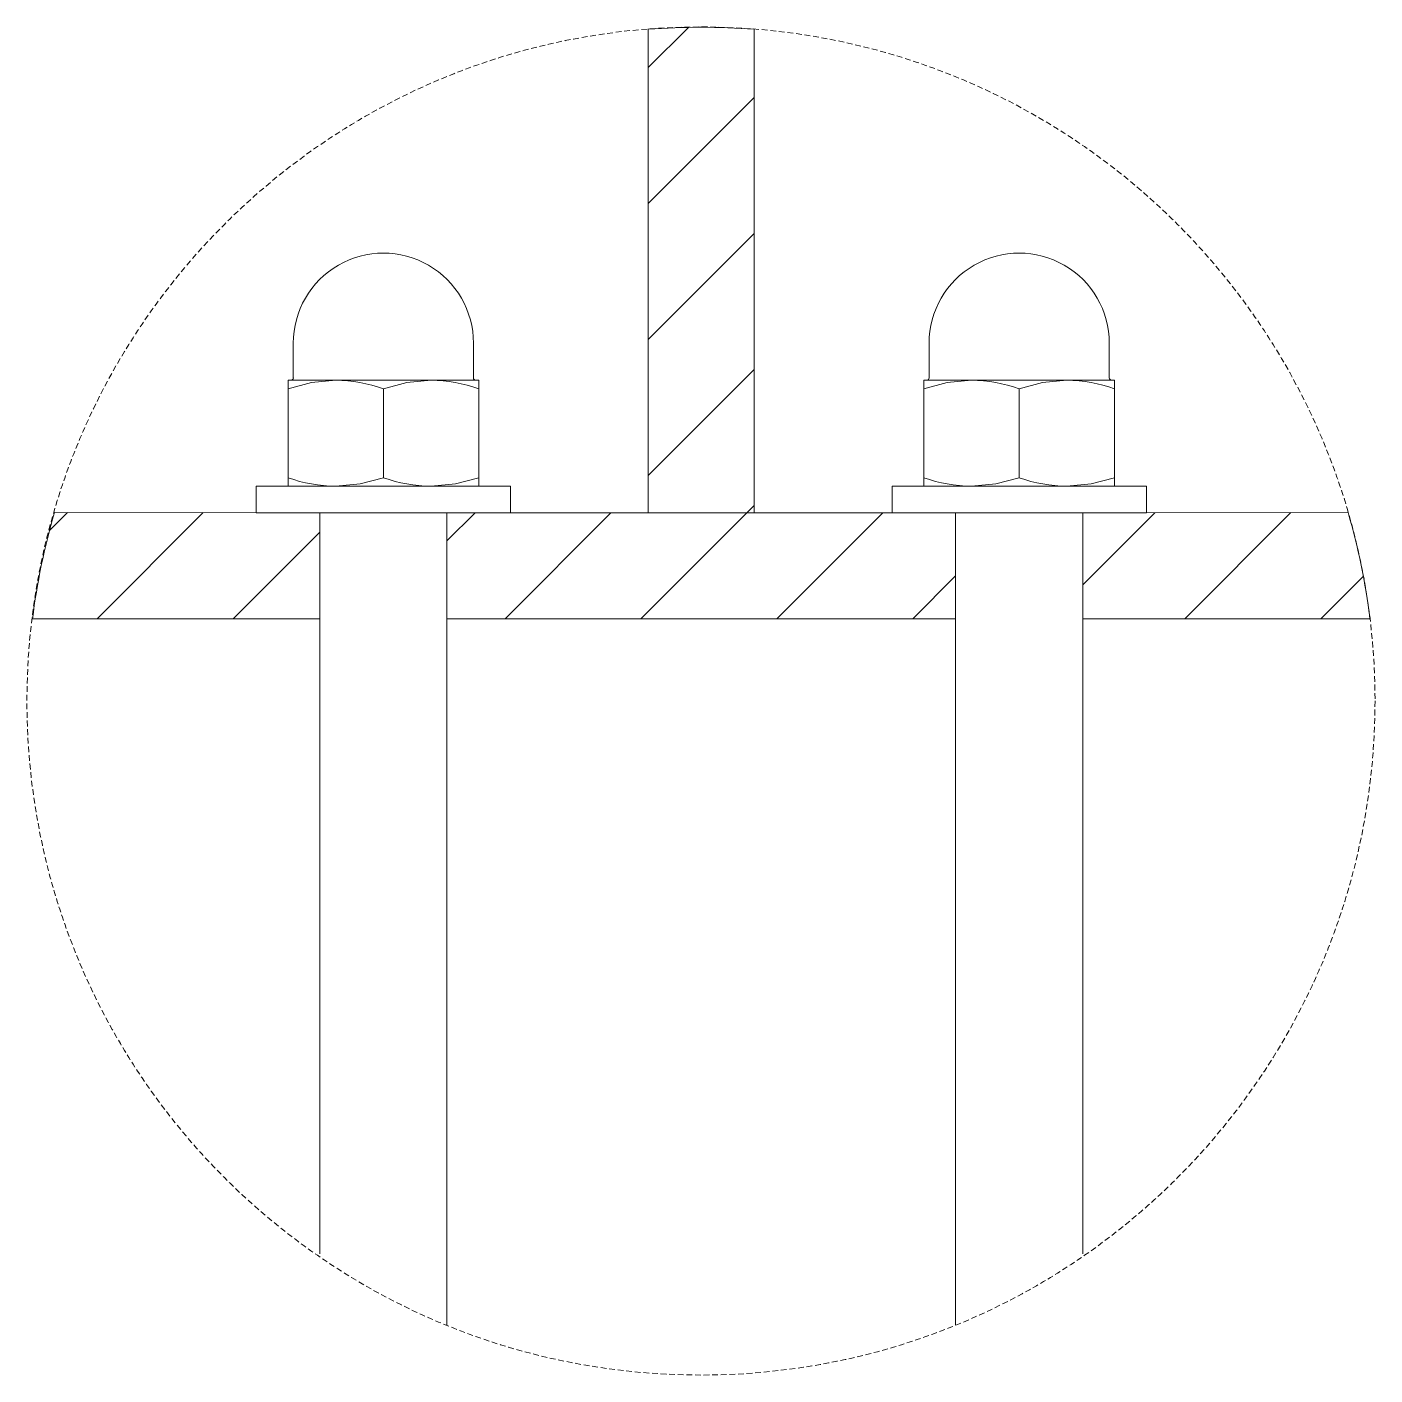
# Model space of a CAD drawing. Header units: millimetres. Extents: x -80 to 4518, y -398 to 2524.
# Drawn here: x 2057.7 to 2355.9, y -115.5 to 182.7 of the extents above; entities that cross this region are included whole.
import ezdxf

# ---------------------------------------------------------------- set-up
doc = ezdxf.new("R2010")
doc.units = ezdxf.units.MM
doc.linetypes.add('HIDDEN', pattern=[1.905, 1.27, -0.635])
doc.layers.add('ZANO_R', color=7, linetype='Continuous', lineweight=0)
doc.layers.add('ZANO_R_przerywana', color=7, linetype='HIDDEN', lineweight=0)

msp = doc.modelspace()

# ---------------------------------------------------------------- linework, layer by layer
at = {"layer": 'ZANO_R'}
for p, q in [((2195.14, 173.72), (2204.04, 182.62)), ((2195.14, 182.18), (2195.14, 75.23)), ((2218.58, 182.18), (2218.58, 75.23)), ((2195.14, 143.64), (2218.58, 167.09)), ((2195.14, 113.57), (2218.58, 137.01)), ((2116.6, 112.74), (2116.6, 105.12)), ((2156.46, 105.12), (2156.46, 112.74)), ((2257.27, 112.74), (2257.27, 105.12)), ((2297.12, 105.12), (2297.12, 112.74)), ((2115.43, 102.65), (2115.43, 104.54)), ((2125.98, 104.54), (2115.43, 104.54)), ((2120.6, 104.02), (2125.98, 104.54)), ((2147.08, 104.54), (2125.98, 104.54)), ((2141.7, 104.02), (2147.08, 104.54)), ((2157.63, 104.54), (2147.08, 104.54)), ((2157.63, 102.65), (2157.63, 104.54)), ((2195.14, 83.49), (2218.58, 106.93)), ((2256.09, 102.65), (2256.09, 104.54)), ((2266.64, 104.54), (2256.09, 104.54)), ((2261.26, 104.02), (2266.64, 104.54)), ((2287.74, 104.54), (2266.64, 104.54)), ((2282.36, 104.02), (2287.74, 104.54)), ((2298.29, 104.54), (2287.74, 104.54)), ((2298.29, 102.65), (2298.29, 104.54)), ((2115.43, 102.65), (2120.6, 104.02)), ((2115.43, 102.65), (2115.43, 82.98)), ((2136.53, 102.65), (2141.7, 104.02)), ((2136.53, 102.65), (2136.53, 82.98)), ((2157.63, 102.65), (2157.63, 82.98)), ((2256.09, 102.65), (2261.26, 104.02)), ((2256.09, 102.65), (2256.09, 82.98)), ((2277.19, 102.65), (2282.36, 104.02)), ((2277.19, 102.65), (2277.19, 82.98)), ((2298.29, 102.65), (2298.29, 82.98)), ((2108.4, 81.09), (2108.4, 75.23)), ((2164.66, 81.09), (2108.4, 81.09)), ((2115.43, 81.09), (2115.43, 82.98)), ((2131.36, 81.61), (2125.98, 81.09)), ((2136.53, 82.98), (2131.36, 81.61)), ((2152.46, 81.61), (2147.08, 81.09)), ((2157.63, 82.98), (2152.46, 81.61)), ((2157.63, 81.09), (2157.63, 82.98)), ((2164.66, 75.23), (2164.66, 81.09)), ((2249.06, 81.09), (2249.06, 75.23)), ((2305.32, 81.09), (2249.06, 81.09)), ((2256.09, 81.09), (2256.09, 82.98)), ((2272.02, 81.61), (2266.64, 81.09)), ((2277.19, 82.98), (2272.02, 81.61)), ((2293.12, 81.61), (2287.74, 81.09)), ((2298.29, 82.98), (2293.12, 81.61)), ((2298.29, 81.09), (2298.29, 82.98)), ((2305.32, 75.23), (2305.32, 81.09)), ((2062.66, 71.31), (2066.63, 75.28)), ((2063.75, 75.29), (2122.46, 75.23)), ((2073.21, 51.79), (2096.68, 75.26)), ((2164.66, 75.23), (2108.4, 75.23)), ((2122.46, 51.79), (2122.46, 75.23)), ((2122.46, 75.23), (2122.46, -84.99)), ((2150.6, 51.79), (2150.6, 75.23)), ((2150.6, 75.23), (2263.13, 75.23)), ((2150.6, 75.23), (2150.6, -104.44)), ((2150.6, 69.02), (2156.81, 75.23)), ((2163.44, 51.79), (2186.88, 75.23)), ((2193.52, 51.79), (2216.96, 75.23)), ((2218.58, 75.23), (2195.14, 75.23)), ((2216.96, 75.23), (2218.58, 76.86)), ((2223.59, 51.79), (2247.03, 75.23)), ((2305.32, 75.23), (2249.06, 75.23)), ((2263.13, 75.23), (2263.13, 51.79)), ((2263.13, 75.23), (2263.13, -104.44)), ((2349.97, 75.29), (2291.26, 75.23)), ((2307.2, 75.25), (2291.26, 59.31)), ((2291.26, 51.79), (2291.26, 75.23)), ((2291.26, 75.23), (2291.26, -88.7)), ((2337.3, 75.28), (2313.82, 51.79)), ((2103.29, 51.79), (2122.46, 70.97)), ((2253.67, 51.79), (2263.13, 61.25)), ((2353.33, 61.23), (2343.89, 51.79)), ((2122.46, 51.79), (2058.92, 51.79)), ((2263.13, 51.79), (2150.6, 51.79)), ((2291.26, 51.79), (2354.8, 51.79)), ((2122.46, -73.34), (2122.46, -88.7))]:
    msp.add_line(p, q, dxfattribs=at)
for centre, radius, start, end in [((2206.86, 33.59), 149.06, 85.4896, 94.5104), ((2136.53, 112.74), 19.93, 359.9997, 180.0003), ((2277.19, 112.74), 19.93, 359.9997, 180.0003), ((2116.02, 105.12), 0.586, 270.0029, 359.9902), ((2125.71, 72.56), 31.98, 70.227, 89.5168), ((2146.81, 72.56), 31.98, 70.227, 89.5168), ((2157.04, 105.12), 0.586, 180.0098, 269.9971), ((2256.68, 105.12), 0.586, 270.0029, 359.9902), ((2266.37, 72.56), 31.98, 70.227, 89.5168), ((2287.47, 72.56), 31.98, 70.227, 89.5168), ((2297.71, 105.12), 0.586, 180.0098, 269.9834), ((2126.25, 113.08), 31.98, 250.2279, 269.5163), ((2147.35, 113.08), 31.98, 250.2279, 269.5163), ((2266.91, 113.08), 31.98, 250.2279, 269.5163), ((2288.01, 113.08), 31.98, 250.2279, 269.5163), ((2206.79, 33.59), 148.99, 163.7479, 173.0145), ((2206.79, 33.59), 149.12, 7.0111, 16.238)]:
    msp.add_arc(centre, radius, start, end, dxfattribs=at)
at = {"layer": 'ZANO_R_przerywana', "color": 1}
msp.add_circle((2206.79, 33.59), 149.12, dxfattribs=at)

doc.saveas('drawing.dxf')
